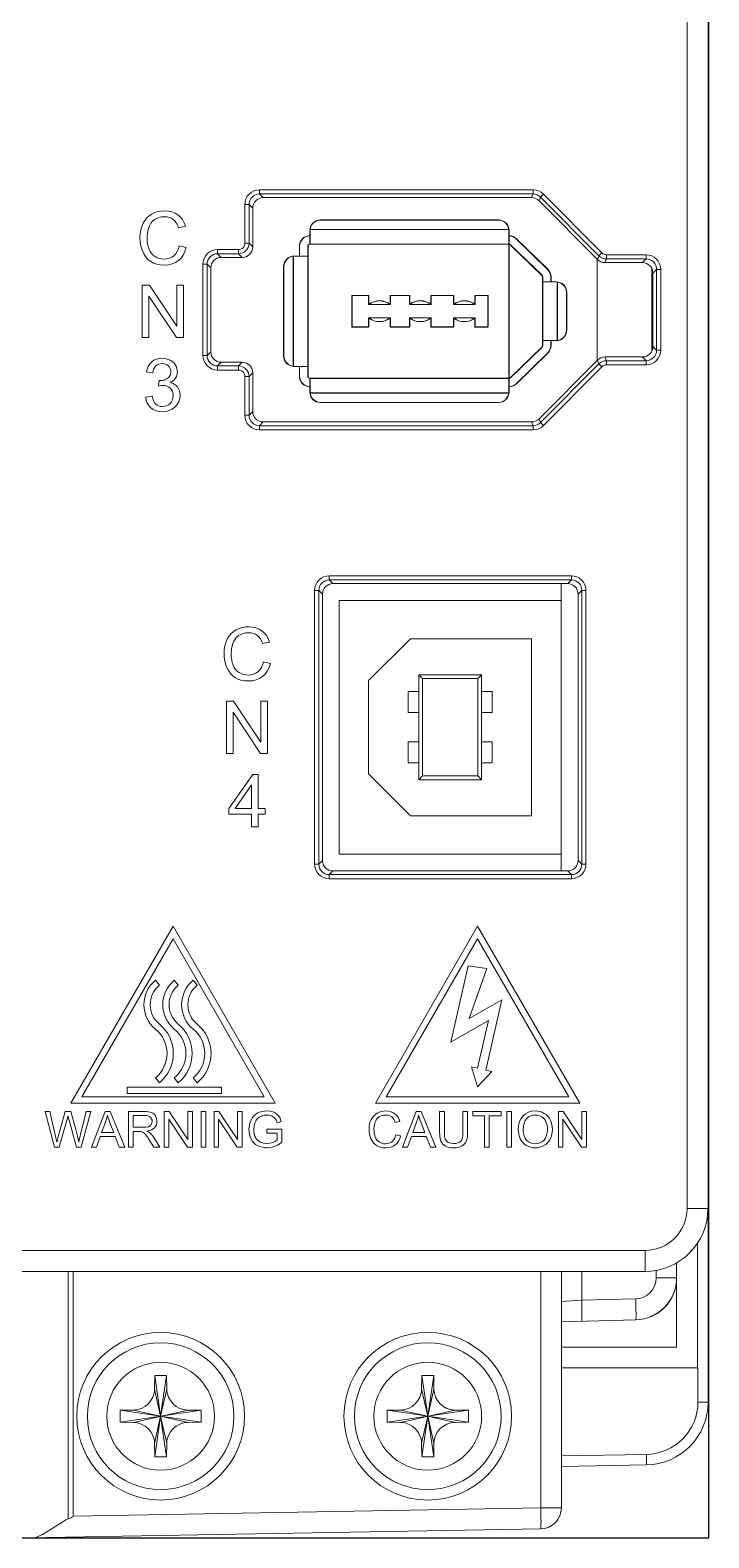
# Model space of a CAD drawing. Header units: millimetres. Extents: x 143 to 225, y 66 to 282.
# Drawn here: x 192.6 to 225, y 66.5 to 138.4 of the extents above; entities that cross this region are included whole.
import ezdxf
from ezdxf.enums import TextEntityAlignment as Align

# ---------------------------------------------------------------- set-up
doc = ezdxf.new("R2010")
doc.units = ezdxf.units.MM
for name, color, linetype, lineweight in [('EPLAN_Graphic', 240, 'Continuous', 50), ('EPLAN_Property', 1, 'Continuous', 25), ('EPLAN_Symbol', 7, 'Continuous', 25)]:
    doc.layers.add(name, color=color, linetype=linetype, lineweight=lineweight)
doc.styles.add('Tahoma', font='')
doc.styles.get('Tahoma').set_extended_font_data('Tahoma')

# ---------------------------------------------------------------- blocks, each defined once
blk = doc.blocks.new('EPLSYM_LibrarySPECIAL_Symbol12_Variant0_Placement8')
at = {"layer": 'EPLAN_Symbol', "ltscale": 4}
blk.add_lwpolyline([(0, -215.5), (82, -215.5), (82, 0), (0, 0)], close=True, dxfattribs=at)
at = {"layer": 'EPLAN_Property', "style": 'Tahoma'}
blk.add_attdef('Legend_Item', text='', height=1.625, dxfattribs=at).set_placement((0, -5.4), align=Align.BOTTOM_CENTER)

msp = doc.modelspace()

# ---------------------------------------------------------------- linework, layer by layer
at = {"layer": 'EPLAN_Graphic', "linetype": 'Continuous', "lineweight": 0, "ltscale": 32.669998}
for p, q in [((223.959, 82.201), (223.959, 247.617)), ((224.959, 82.201), (224.959, 247.617)), ((203.56, 130.767), (216.619, 130.768)), ((203.56, 130.767), (203.56, 130.568)), ((203.56, 130.568), (216.619, 130.569)), ((203.56, 130.568), (203.736, 130.392)), ((216.545, 130.392), (203.736, 130.392)), ((216.619, 130.569), (216.545, 130.392)), ((216.619, 130.768), (216.619, 130.569)), ((216.972, 130.422), (216.898, 130.245)), ((219.684, 127.441), (216.898, 130.245)), ((217.113, 130.562), (216.972, 130.422)), ((216.972, 130.422), (219.758, 127.618)), ((217.113, 130.562), (219.899, 127.758)), ((202.863, 130.07), (203.062, 130.07)), ((202.863, 128.217), (202.863, 130.07)), ((203.062, 130.07), (203.238, 129.894)), ((203.062, 128.217), (203.062, 130.07)), ((203.238, 129.894), (203.239, 128.041)), ((199.7, 128.959), (200.026, 129.036)), ((205.963, 128.598), (205.963, 128.822)), ((205.965, 128.872), (215.452, 128.872)), ((205.978, 128.177), (205.978, 128.827)), ((205.98, 128.877), (215.468, 128.877)), ((206.462, 129.322), (214.955, 129.322)), ((206.478, 129.327), (214.97, 129.327)), ((215.455, 128.598), (215.455, 128.822)), ((215.47, 121.131), (215.47, 128.827)), ((200.068, 128.015), (199.737, 128.099)), ((202.863, 128.217), (203.062, 128.217)), ((203.239, 128.041), (203.062, 128.217)), ((205.463, 128.073), (205.463, 127.603)), ((205.478, 128.077), (205.478, 127.608)), ((205.863, 128.073), (205.863, 121.876)), ((205.878, 128.077), (205.878, 121.88)), ((205.963, 128.545), (205.963, 128.598)), ((205.963, 128.173), (205.963, 128.545)), ((215.455, 128.173), (205.963, 128.173)), ((215.47, 128.177), (205.978, 128.177)), ((215.455, 128.545), (215.455, 128.598)), ((215.455, 128.173), (215.455, 128.545)), ((215.455, 128.173), (215.455, 121.776)), ((217.027, 126.684), (215.525, 128.144)), ((217.042, 126.689), (215.54, 128.149)), ((217.306, 126.97), (215.803, 128.431)), ((217.321, 126.975), (215.818, 128.436)), ((201.561, 127.918), (202.564, 127.918)), ((201.561, 127.918), (201.561, 127.719)), ((201.561, 127.719), (202.564, 127.719)), ((201.561, 127.719), (201.737, 127.543)), ((202.741, 127.543), (201.737, 127.543)), ((202.564, 127.918), (202.564, 127.719)), ((202.741, 127.543), (202.564, 127.719)), ((205.163, 127.6), (205.163, 122.348)), ((205.178, 127.605), (205.178, 122.353)), ((205.863, 127.603), (205.213, 127.603)), ((205.878, 127.608), (205.228, 127.608)), ((219.668, 127.441), (219.668, 122.65)), ((219.684, 127.441), (219.758, 127.618)), ((219.899, 127.758), (219.758, 127.618)), ((220.037, 127.294), (220.111, 127.471)), ((221.831, 127.294), (220.037, 127.294)), ((220.111, 127.67), (222.008, 127.67)), ((220.111, 127.67), (220.111, 127.471)), ((220.111, 127.471), (222.008, 127.471)), ((222.008, 127.471), (221.831, 127.294)), ((222.008, 127.67), (222.008, 127.471)), ((200.864, 127.221), (201.063, 127.221)), ((200.864, 122.867), (200.864, 127.221)), ((201.063, 127.221), (201.24, 127.045)), ((201.064, 122.867), (201.063, 127.221)), ((201.24, 127.045), (201.24, 123.043)), ((204.713, 127.103), (204.713, 122.845)), ((204.729, 127.108), (204.729, 122.85)), ((217.057, 123.336), (217.057, 126.612)), ((217.072, 123.341), (217.072, 126.617)), ((217.457, 126.373), (217.457, 126.612)), ((217.472, 126.378), (217.472, 126.617)), ((222.275, 127.011), (222.275, 123.08)), ((222.505, 126.973), (222.329, 126.797)), ((222.329, 123.295), (222.329, 126.797)), ((222.705, 126.973), (222.505, 126.973)), ((222.505, 126.973), (222.506, 123.118)), ((222.705, 126.973), (222.705, 123.118)), ((198.309, 126.223), (197.97, 126.223)), ((197.97, 126.223), (197.97, 123.724)), ((199.621, 124.261), (198.309, 126.223)), ((199.938, 126.223), (199.621, 126.223)), ((199.621, 126.223), (199.621, 124.261)), ((199.938, 123.724), (199.938, 126.223)), ((217.057, 126.373), (217.707, 126.373)), ((217.072, 126.378), (217.472, 126.378)), ((217.472, 126.378), (217.722, 126.378)), ((217.757, 123.577), (217.757, 126.371)), ((217.772, 123.582), (217.772, 126.376)), ((218.207, 124.075), (218.207, 125.874)), ((218.222, 124.079), (218.222, 125.878)), ((198.287, 125.688), (199.599, 123.724)), ((198.287, 123.724), (198.287, 125.688)), ((208.766, 125.724), (207.962, 125.724)), ((207.962, 125.724), (207.962, 124.225)), ((208.781, 125.728), (207.977, 125.728)), ((207.977, 125.728), (207.977, 124.229)), ((208.766, 125.724), (208.766, 125.291)), ((208.766, 125.291), (209.789, 125.291)), ((208.781, 125.728), (208.781, 125.296)), ((208.781, 125.296), (209.804, 125.296)), ((210.72, 125.724), (209.789, 125.724)), ((209.789, 125.724), (209.789, 125.291)), ((210.734, 125.728), (209.804, 125.728)), ((209.804, 125.728), (209.804, 125.296)), ((210.72, 125.724), (210.72, 125.291)), ((210.72, 125.291), (211.743, 125.291)), ((210.734, 125.728), (210.734, 125.296)), ((210.734, 125.296), (211.758, 125.296)), ((212.813, 125.724), (211.743, 125.724)), ((211.743, 125.724), (211.743, 125.291)), ((212.828, 125.728), (211.758, 125.728)), ((211.758, 125.728), (211.758, 125.296)), ((212.813, 125.724), (212.813, 125.291)), ((212.813, 125.291), (213.836, 125.291)), ((212.828, 125.728), (212.828, 125.296)), ((212.828, 125.296), (213.851, 125.296)), ((214.459, 125.724), (213.836, 125.724)), ((213.836, 125.724), (213.836, 125.291)), ((214.474, 125.728), (213.851, 125.728)), ((213.851, 125.728), (213.851, 125.296)), ((214.459, 124.225), (214.459, 125.724)), ((214.474, 124.229), (214.474, 125.728)), ((209.789, 124.657), (208.766, 124.657)), ((208.766, 124.225), (208.766, 124.657)), ((209.804, 124.662), (208.781, 124.662)), ((208.781, 124.229), (208.781, 124.662)), ((209.789, 124.225), (209.789, 124.657)), ((209.804, 124.229), (209.804, 124.662)), ((211.743, 124.657), (210.72, 124.657)), ((210.72, 124.225), (210.72, 124.657)), ((211.758, 124.662), (210.734, 124.662)), ((210.734, 124.229), (210.734, 124.662)), ((211.743, 124.225), (211.743, 124.657)), ((211.758, 124.229), (211.758, 124.662)), ((213.836, 124.657), (212.813, 124.657)), ((212.813, 124.225), (212.813, 124.657)), ((213.851, 124.662), (212.828, 124.662)), ((212.828, 124.229), (212.828, 124.662)), ((213.836, 124.225), (213.836, 124.657)), ((213.851, 124.229), (213.851, 124.662)), ((197.97, 123.724), (198.287, 123.724)), ((199.599, 123.724), (199.938, 123.724)), ((207.962, 124.225), (208.766, 124.225)), ((207.977, 124.229), (208.781, 124.229)), ((209.789, 124.225), (210.72, 124.225)), ((209.804, 124.229), (210.734, 124.229)), ((211.743, 124.225), (212.813, 124.225)), ((211.758, 124.229), (212.828, 124.229)), ((213.836, 124.225), (214.459, 124.225)), ((213.851, 124.229), (214.474, 124.229)), ((201.064, 122.867), (201.24, 123.043)), ((215.525, 121.804), (217.027, 123.265)), ((215.54, 121.809), (217.042, 123.269)), ((215.803, 121.517), (217.306, 122.978)), ((215.818, 121.522), (217.321, 122.983)), ((217.057, 123.575), (217.707, 123.575)), ((217.072, 123.58), (217.472, 123.58)), ((217.457, 123.336), (217.457, 123.575)), ((217.472, 123.58), (217.722, 123.58)), ((217.472, 123.341), (217.472, 123.58)), ((222.506, 123.118), (222.329, 123.295)), ((222.705, 123.118), (222.506, 123.118)), ((200.864, 122.867), (201.064, 122.867)), ((201.562, 122.17), (201.561, 122.369)), ((201.562, 122.369), (201.738, 122.545)), ((202.565, 122.369), (201.562, 122.369)), ((201.738, 122.545), (202.741, 122.545)), ((202.741, 122.545), (202.565, 122.369)), ((202.565, 122.17), (202.565, 122.369)), ((205.863, 122.346), (205.213, 122.346)), ((205.878, 122.35), (205.228, 122.35)), ((205.463, 122.346), (205.463, 121.876)), ((205.478, 122.35), (205.478, 121.88)), ((216.899, 119.845), (219.685, 122.65)), ((219.758, 122.473), (216.973, 119.668)), ((219.899, 122.333), (217.114, 119.528)), ((219.685, 122.65), (219.758, 122.473)), ((219.899, 122.333), (219.758, 122.473)), ((220.038, 122.797), (221.831, 122.797)), ((220.038, 122.797), (220.111, 122.62)), ((222.008, 122.62), (220.111, 122.62)), ((220.111, 122.421), (220.111, 122.62)), ((222.008, 122.421), (220.111, 122.421)), ((222.008, 122.62), (221.831, 122.797)), ((222.008, 122.421), (222.008, 122.62)), ((198.164, 122.087), (198.471, 122.033)), ((198.773, 121.678), (198.739, 121.409)), ((198.822, 121.675), (198.773, 121.678)), ((202.565, 122.17), (201.562, 122.17)), ((202.864, 121.871), (203.063, 121.871)), ((202.864, 120.018), (202.864, 121.871)), ((203.239, 122.048), (203.063, 121.871)), ((203.063, 120.018), (203.063, 121.871)), ((203.239, 122.048), (203.239, 120.195)), ((215.455, 121.776), (205.963, 121.776)), ((205.963, 121.351), (205.963, 121.776)), ((215.47, 121.781), (205.978, 121.781)), ((205.978, 121.131), (205.978, 121.781)), ((215.455, 121.351), (215.455, 121.776)), ((198.441, 120.927), (198.134, 120.886)), ((205.963, 121.126), (205.963, 121.351)), ((205.965, 121.076), (215.452, 121.076)), ((205.98, 121.081), (215.468, 121.081)), ((215.455, 121.126), (215.455, 121.351)), ((203.063, 120.018), (203.239, 120.195)), ((206.462, 120.626), (214.955, 120.626)), ((206.478, 120.631), (214.97, 120.631)), ((202.864, 120.018), (203.063, 120.018)), ((203.561, 119.52), (203.737, 119.697)), ((216.62, 119.521), (203.561, 119.52)), ((203.561, 119.321), (203.561, 119.52)), ((216.619, 119.322), (203.561, 119.321)), ((203.737, 119.697), (216.546, 119.698)), ((216.62, 119.521), (216.546, 119.698)), ((216.619, 119.322), (216.619, 119.521)), ((216.973, 119.668), (216.899, 119.845)), ((217.114, 119.528), (216.973, 119.668)), ((206.889, 112.366), (218.44, 112.366)), ((206.889, 112.366), (206.889, 112.167)), ((206.889, 112.167), (218.44, 112.167)), ((206.889, 112.167), (207.066, 111.99)), ((218.44, 112.167), (218.264, 111.99)), ((218.44, 112.366), (218.44, 112.167)), ((206.192, 111.669), (206.391, 111.669)), ((206.192, 98.618), (206.192, 111.669)), ((206.391, 111.669), (206.568, 111.492)), ((206.391, 98.618), (206.391, 111.669)), ((206.568, 111.492), (206.568, 98.795)), ((218.264, 111.99), (207.066, 111.99)), ((217.954, 111.99), (217.954, 111.191)), ((218.938, 111.669), (218.762, 111.492)), ((218.762, 98.795), (218.762, 111.492)), ((219.137, 111.669), (218.938, 111.669)), ((218.938, 111.669), (218.938, 98.619)), ((219.137, 111.669), (219.137, 98.618)), ((207.359, 111.191), (217.954, 111.191)), ((207.359, 111.191), (207.359, 99.097)), ((217.954, 111.191), (217.954, 99.097)), ((208.768, 107.368), (210.767, 109.367)), ((216.544, 109.367), (210.767, 109.367)), ((216.544, 100.921), (216.544, 109.367)), ((203.712, 109.129), (204.037, 109.206)), ((204.08, 108.185), (203.749, 108.269)), ((208.768, 107.368), (208.768, 102.92)), ((214.156, 107.643), (211.158, 107.643)), ((211.158, 107.643), (211.332, 107.469)), ((211.158, 107.643), (211.158, 102.645)), ((213.981, 107.469), (211.332, 107.469)), ((211.332, 107.469), (211.332, 102.82)), ((214.156, 107.643), (213.981, 107.469)), ((213.981, 102.82), (213.981, 107.469)), ((214.156, 102.645), (214.156, 107.643)), ((202.321, 106.393), (201.982, 106.393)), ((201.982, 106.393), (201.982, 103.894)), ((203.633, 104.431), (202.321, 106.393)), ((203.95, 106.393), (203.633, 106.393)), ((203.633, 106.393), (203.633, 104.431)), ((203.95, 103.894), (203.95, 106.393)), ((211.158, 106.843), (210.658, 106.843)), ((210.658, 106.843), (210.658, 105.844)), ((214.656, 106.843), (214.156, 106.843)), ((214.656, 105.844), (214.656, 106.843)), ((202.299, 105.858), (203.611, 103.894)), ((202.299, 103.894), (202.299, 105.858)), ((210.658, 105.844), (211.158, 105.844)), ((214.156, 105.844), (214.656, 105.844)), ((211.158, 104.445), (210.658, 104.445)), ((210.658, 104.445), (210.658, 103.445)), ((214.656, 104.445), (214.156, 104.445)), ((214.656, 103.445), (214.656, 104.445)), ((201.982, 103.894), (202.299, 103.894)), ((203.611, 103.894), (203.95, 103.894)), ((203.244, 102.895), (202.104, 101.276)), ((203.495, 102.895), (203.244, 102.895)), ((203.495, 101.276), (203.495, 102.895)), ((210.767, 100.921), (208.768, 102.92)), ((210.658, 103.445), (211.158, 103.445)), ((211.158, 102.645), (211.332, 102.82)), ((211.332, 102.82), (213.981, 102.82)), ((214.156, 102.645), (213.981, 102.82)), ((214.156, 103.445), (214.656, 103.445)), ((202.405, 101.276), (203.188, 102.402)), ((203.188, 102.402), (203.188, 101.276)), ((211.158, 102.645), (214.156, 102.645)), ((202.104, 101.276), (202.104, 100.994)), ((202.104, 100.994), (203.188, 100.994)), ((203.188, 101.276), (202.405, 101.276)), ((203.188, 100.994), (203.188, 100.396)), ((203.832, 101.276), (203.495, 101.276)), ((203.495, 100.994), (203.832, 100.994)), ((203.495, 100.396), (203.495, 100.994)), ((203.832, 100.994), (203.832, 101.276)), ((210.767, 100.921), (216.544, 100.921)), ((203.188, 100.396), (203.495, 100.396)), ((206.192, 98.618), (206.391, 98.618)), ((206.391, 98.618), (206.568, 98.795)), ((207.359, 99.097), (217.954, 99.097)), ((217.954, 99.097), (217.954, 98.297)), ((218.938, 98.619), (218.762, 98.795)), ((219.137, 98.618), (218.938, 98.618)), ((206.889, 98.121), (207.066, 98.297)), ((218.44, 98.121), (206.889, 98.121)), ((206.889, 97.922), (206.889, 98.121)), ((218.44, 97.922), (206.889, 97.922)), ((207.066, 98.297), (218.264, 98.297)), ((218.44, 98.121), (218.264, 98.297)), ((218.44, 97.922), (218.44, 98.121)), ((199.438, 95.66), (194.565, 87.221)), ((199.438, 95.66), (204.31, 87.221)), ((213.964, 95.66), (209.092, 87.221)), ((218.837, 87.221), (213.964, 95.66)), ((199.438, 95.061), (195.085, 87.521)), ((203.791, 87.521), (199.438, 95.061)), ((213.964, 95.061), (209.611, 87.521)), ((213.964, 95.061), (218.317, 87.521)), ((213.519, 93.77), (212.685, 90.133)), ((213.519, 93.77), (214.409, 93.635)), ((214.409, 93.635), (213.558, 91.259)), ((198.599, 93.08), (198.789, 92.847)), ((199.499, 93.08), (199.688, 92.847)), ((200.399, 93.08), (200.588, 92.847)), ((213.558, 91.259), (215.129, 92.155)), ((215.129, 92.155), (214.359, 88.799)), ((212.685, 90.133), (214.488, 91.161)), ((214.488, 91.161), (213.967, 88.889)), ((198.599, 88.432), (198.789, 88.2)), ((199.499, 88.432), (199.688, 88.2)), ((200.399, 88.432), (200.588, 88.2)), ((213.967, 88.889), (213.675, 88.956)), ((213.675, 88.956), (213.969, 87.998)), ((213.969, 87.998), (214.651, 88.732)), ((214.359, 88.799), (214.651, 88.732)), ((197.25, 87.982), (201.748, 87.982)), ((197.25, 87.682), (197.25, 87.982)), ((201.748, 87.982), (201.748, 87.682)), ((194.565, 87.221), (204.31, 87.221)), ((195.085, 87.521), (203.791, 87.521)), ((201.748, 87.682), (197.25, 87.682)), ((209.092, 87.221), (218.837, 87.221)), ((209.611, 87.521), (218.317, 87.521)), ((193.563, 86.821), (193.333, 86.821)), ((193.333, 86.821), (193.783, 85.122)), ((193.822, 85.707), (193.563, 86.821)), ((194.293, 86.821), (193.97, 85.674)), ((194.013, 85.122), (194.373, 86.416)), ((194.565, 86.821), (194.293, 86.821)), ((194.477, 86.416), (194.835, 85.122)), ((194.808, 85.961), (194.565, 86.821)), ((195.291, 86.821), (195.025, 85.729)), ((195.051, 85.122), (195.517, 86.821)), ((195.517, 86.821), (195.291, 86.821)), ((196.193, 86.821), (195.541, 85.122)), ((196.031, 85.82), (196.217, 86.318)), ((196.435, 86.821), (196.193, 86.821)), ((196.43, 86.29), (196.607, 85.82)), ((197.131, 85.122), (196.435, 86.821)), ((198.067, 86.821), (197.314, 86.821)), ((197.314, 86.821), (197.314, 85.122)), ((197.539, 86.633), (198.077, 86.633)), ((197.539, 86.071), (197.539, 86.633)), ((199.253, 86.821), (199.022, 86.821)), ((199.022, 86.821), (199.022, 85.122)), ((199.238, 86.457), (200.13, 85.122)), ((199.238, 85.122), (199.238, 86.457)), ((200.145, 85.487), (199.253, 86.821)), ((200.361, 86.821), (200.145, 86.821)), ((200.145, 86.821), (200.145, 85.487)), ((200.361, 85.122), (200.361, 86.821)), ((201.002, 86.821), (200.777, 86.821)), ((200.777, 86.821), (200.777, 85.122)), ((201.002, 85.122), (201.002, 86.821)), ((201.627, 86.821), (201.396, 86.821)), ((201.396, 86.821), (201.396, 85.122)), ((201.612, 86.457), (202.504, 85.122)), ((201.612, 85.122), (201.612, 86.457)), ((202.519, 85.487), (201.627, 86.821)), ((202.735, 86.821), (202.519, 86.821)), ((202.519, 86.821), (202.519, 85.487)), ((202.735, 85.122), (202.735, 86.821)), ((204.399, 86.29), (204.602, 86.346)), ((210.042, 86.303), (210.263, 86.355)), ((211.035, 86.821), (210.383, 85.122)), ((210.873, 85.82), (211.059, 86.318)), ((211.277, 86.821), (211.035, 86.821)), ((211.272, 86.29), (211.449, 85.82)), ((211.973, 85.122), (211.277, 86.821)), ((212.381, 86.821), (212.156, 86.821)), ((212.156, 86.821), (212.156, 85.839)), ((212.381, 85.84), (212.381, 86.821)), ((213.492, 86.821), (213.267, 86.821)), ((213.267, 86.821), (213.267, 85.84)), ((213.492, 85.839), (213.492, 86.821)), ((215.086, 86.821), (213.739, 86.821)), ((213.739, 86.821), (213.739, 86.62)), ((213.739, 86.62), (214.299, 86.62)), ((214.299, 86.62), (214.299, 85.122)), ((214.524, 86.62), (215.086, 86.62)), ((214.524, 85.122), (214.524, 86.62)), ((215.086, 86.62), (215.086, 86.821)), ((215.58, 86.821), (215.355, 86.821)), ((215.355, 86.821), (215.355, 85.122)), ((215.58, 85.122), (215.58, 86.821)), ((218.051, 86.821), (217.82, 86.821)), ((217.82, 86.821), (217.82, 85.122)), ((218.036, 86.457), (218.928, 85.122)), ((218.036, 85.122), (218.036, 86.457)), ((218.943, 85.487), (218.051, 86.821)), ((219.159, 86.821), (218.943, 86.821)), ((218.943, 86.821), (218.943, 85.487)), ((219.159, 85.122), (219.159, 86.821)), ((193.894, 85.359), (193.822, 85.707)), ((195.779, 85.122), (195.966, 85.636)), ((195.966, 85.636), (196.676, 85.636)), ((196.607, 85.82), (196.031, 85.82)), ((196.676, 85.636), (196.875, 85.122)), ((198.022, 86.071), (197.539, 86.071)), ((197.539, 85.876), (197.8, 85.876)), ((197.539, 85.122), (197.539, 85.876)), ((197.924, 85.867), (198.026, 85.823)), ((198.811, 85.122), (198.516, 85.584)), ((204.627, 85.989), (203.908, 85.988)), ((203.908, 85.988), (203.908, 85.788)), ((203.908, 85.788), (204.407, 85.788)), ((204.407, 85.788), (204.407, 85.472)), ((204.627, 85.358), (204.627, 85.989)), ((210.292, 85.661), (210.067, 85.718)), ((210.621, 85.122), (210.808, 85.636)), ((210.808, 85.636), (211.518, 85.636)), ((211.449, 85.82), (210.873, 85.82)), ((211.518, 85.636), (211.717, 85.122)), ((193.783, 85.122), (194.013, 85.122)), ((194.835, 85.122), (195.051, 85.122)), ((195.541, 85.122), (195.779, 85.122)), ((196.875, 85.122), (197.131, 85.122)), ((197.314, 85.122), (197.539, 85.122)), ((198.304, 85.475), (198.529, 85.122)), ((198.529, 85.122), (198.811, 85.122)), ((199.022, 85.122), (199.238, 85.122)), ((200.13, 85.122), (200.361, 85.122)), ((200.777, 85.122), (201.002, 85.122)), ((201.396, 85.122), (201.612, 85.122)), ((202.504, 85.122), (202.735, 85.122)), ((210.383, 85.122), (210.621, 85.122)), ((211.717, 85.122), (211.973, 85.122)), ((214.299, 85.122), (214.524, 85.122)), ((215.355, 85.122), (215.58, 85.122)), ((217.82, 85.122), (218.036, 85.122)), ((218.928, 85.122), (219.159, 85.122)), ((223.959, 82.201), (224.959, 82.201)), ((224.965, 72.974), (224.965, 81.793)), ((224.459, 80.548), (224.459, 74.598)), ((145.998, 80.202), (221.96, 80.202)), ((221.96, 80.202), (221.96, 79.203)), ((145.998, 79.203), (221.96, 79.203)), ((194.439, 67.408), (194.439, 79.203)), ((194.674, 67.539), (194.674, 79.203)), ((216.98, 79.203), (216.98, 67.929)), ((217.962, 67.929), (217.962, 79.203)), ((218.936, 77.826), (218.936, 79.203)), ((222.486, 79.249), (222.486, 78.892)), ((223.46, 75.597), (223.46, 79.605)), ((223.46, 78.892), (222.486, 78.892)), ((217.962, 77.775), (218.936, 77.826)), ((218.936, 77.826), (221.513, 77.893)), ((221.513, 76.894), (217.962, 76.801)), ((217.962, 75.597), (223.46, 75.597)), ((198.554, 73.591), (198.563, 74.236)), ((198.563, 74.236), (198.846, 74.238)), ((198.563, 74.236), (198.847, 72.299)), ((198.846, 74.238), (199.13, 74.236)), ((199.13, 74.236), (198.847, 72.299)), ((199.13, 74.236), (199.139, 73.591)), ((211.298, 73.591), (211.307, 74.236)), ((211.307, 74.236), (211.59, 74.238)), ((211.307, 74.236), (211.59, 72.299)), ((211.59, 74.238), (211.874, 74.236)), ((211.874, 74.236), (211.59, 72.299)), ((211.874, 74.236), (211.883, 73.591)), ((217.962, 74.598), (224.459, 74.598)), ((224.479, 74.598), (224.479, 72.974)), ((198.554, 73.591), (198.847, 72.299)), ((199.139, 73.591), (198.847, 72.299)), ((211.298, 73.591), (211.59, 72.299)), ((211.883, 73.591), (211.59, 72.299)), ((224.965, 72.974), (224.479, 72.974)), ((196.909, 72.582), (197.555, 72.591)), ((196.909, 72.015), (200.784, 72.582)), ((196.909, 72.582), (198.847, 72.299)), ((196.909, 72.015), (196.909, 72.582)), ((197.555, 72.006), (196.909, 72.015)), ((200.138, 72.591), (197.555, 72.006)), ((197.555, 72.591), (198.847, 72.299)), ((198.554, 71.007), (198.847, 72.299)), ((198.563, 70.362), (198.847, 72.299)), ((200.784, 72.015), (198.847, 72.299)), ((200.138, 72.006), (198.847, 72.299)), ((199.139, 71.007), (198.847, 72.299)), ((199.13, 70.362), (198.847, 72.299)), ((200.138, 72.591), (200.784, 72.582)), ((200.784, 72.015), (200.138, 72.006)), ((200.784, 72.582), (200.784, 72.015)), ((209.653, 72.582), (210.298, 72.591)), ((213.527, 72.582), (209.653, 72.015)), ((209.653, 72.582), (211.59, 72.299)), ((209.653, 72.015), (209.653, 72.582)), ((210.298, 72.006), (209.653, 72.015)), ((212.882, 72.591), (210.298, 72.006)), ((210.298, 72.591), (211.59, 72.299)), ((211.298, 71.007), (211.59, 72.299)), ((211.307, 70.362), (211.59, 72.299)), ((213.527, 72.015), (211.59, 72.299)), ((212.882, 72.006), (211.59, 72.299)), ((211.883, 71.007), (211.59, 72.299)), ((211.874, 70.362), (211.59, 72.299)), ((212.882, 72.591), (213.527, 72.582)), ((213.527, 72.015), (212.882, 72.006)), ((213.527, 72.582), (213.527, 72.015)), ((198.563, 70.362), (198.554, 71.007)), ((199.139, 71.007), (199.13, 70.362)), ((211.307, 70.362), (211.298, 71.007)), ((211.883, 71.007), (211.874, 70.362)), ((217.962, 70.404), (222.024, 70.475)), ((198.846, 70.359), (198.563, 70.362)), ((199.13, 70.362), (198.846, 70.359)), ((211.59, 70.359), (211.307, 70.362)), ((211.874, 70.362), (211.59, 70.359)), ((222.019, 69.976), (217.962, 69.905)), ((194.674, 67.539), (216.98, 67.929)), ((217.962, 67.929), (216.98, 67.929)), ((192.475, 66.502), (216.98, 66.929))]:
    msp.add_line(p, q, dxfattribs=at)
for points in [[(202.863, 130.07), (202.877, 130.204), (202.916, 130.335), (202.98, 130.456), (203.067, 130.563), (203.174, 130.65), (203.295, 130.714), (203.426, 130.753), (203.56, 130.767)], [(203.062, 130.07), (203.072, 130.166), (203.1, 130.259), (203.145, 130.346), (203.207, 130.423), (203.283, 130.485), (203.371, 130.53), (203.464, 130.558), (203.56, 130.568)], [(198.432, 129.612), (198.302, 129.528), (198.188, 129.427), (198.09, 129.307), (198.007, 129.171)], [(199.039, 129.764), (198.876, 129.754), (198.721, 129.726), (198.573, 129.678), (198.432, 129.612)], [(198.549, 129.343), (198.652, 129.403), (198.767, 129.446), (198.893, 129.472), (199.032, 129.481)], [(199.032, 129.481), (199.152, 129.473), (199.261, 129.449), (199.359, 129.41), (199.447, 129.355)], [(199.669, 129.572), (199.534, 129.656), (199.383, 129.716), (199.218, 129.752), (199.039, 129.764)], [(200.026, 129.036), (199.965, 129.199), (199.886, 129.343), (199.787, 129.467), (199.669, 129.572)], [(198.007, 129.171), (197.943, 129.019), (197.896, 128.855), (197.868, 128.679), (197.859, 128.491)], [(198.2, 128.492), (198.219, 128.735), (198.278, 128.971)], [(198.278, 128.971), (198.324, 129.082), (198.384, 129.181), (198.46, 129.268), (198.549, 129.343)], [(199.447, 129.355), (199.525, 129.284), (199.593, 129.194), (199.651, 129.086), (199.7, 128.959)], [(197.859, 128.491), (197.867, 128.314), (197.892, 128.144), (197.933, 127.98), (197.99, 127.821)], [(198.292, 127.935), (198.252, 128.059), (198.223, 128.193), (198.206, 128.338), (198.2, 128.492)], [(199.737, 128.099), (199.695, 127.95), (199.638, 127.821), (199.565, 127.712), (199.477, 127.623)], [(199.693, 127.393), (199.818, 127.512), (199.922, 127.655), (200.005, 127.823), (200.068, 128.015)], [(202.564, 127.918), (202.622, 127.924), (202.678, 127.941), (202.73, 127.969), (202.776, 128.006), (202.813, 128.051), (202.84, 128.104), (202.857, 128.16), (202.863, 128.217)], [(197.99, 127.821), (198.064, 127.674), (198.153, 127.545), (198.257, 127.435), (198.376, 127.343)], [(198.582, 127.58), (198.49, 127.646), (198.411, 127.728), (198.345, 127.824), (198.292, 127.935)], [(198.376, 127.343), (198.512, 127.272), (198.667, 127.221), (198.841, 127.19), (199.034, 127.18)], [(199.006, 127.463), (198.893, 127.47), (198.785, 127.492), (198.681, 127.529), (198.582, 127.58)], [(199.477, 127.623), (199.374, 127.553), (199.262, 127.503), (199.139, 127.473), (199.006, 127.463)], [(199.034, 127.18), (199.22, 127.193), (199.393, 127.233), (199.55, 127.299), (199.693, 127.393)], [(200.864, 127.221), (200.878, 127.355), (200.917, 127.486), (200.981, 127.608), (201.068, 127.714), (201.175, 127.801), (201.297, 127.865), (201.427, 127.905), (201.561, 127.918)], [(201.063, 127.221), (201.073, 127.317), (201.101, 127.411), (201.146, 127.498), (201.208, 127.574), (201.285, 127.636), (201.372, 127.682), (201.465, 127.71), (201.561, 127.719)], [(219.758, 127.618), (219.833, 127.557), (219.92, 127.51), (220.015, 127.481), (220.111, 127.471)], [(219.899, 127.758), (219.944, 127.721), (219.996, 127.693), (220.053, 127.676), (220.111, 127.67)], [(222.008, 127.67), (222.141, 127.656), (222.272, 127.617), (222.394, 127.553), (222.501, 127.466), (222.587, 127.359), (222.651, 127.238), (222.691, 127.107), (222.705, 126.973)], [(222.008, 127.471), (222.103, 127.461), (222.197, 127.433), (222.284, 127.388), (222.36, 127.326), (222.422, 127.249), (222.468, 127.162), (222.496, 127.069), (222.505, 126.973)], [(222.705, 123.118), (222.691, 122.984), (222.652, 122.854), (222.588, 122.732), (222.501, 122.625), (222.394, 122.538), (222.273, 122.474), (222.142, 122.435), (222.008, 122.421)], [(222.506, 123.118), (222.496, 123.022), (222.468, 122.929), (222.423, 122.842), (222.361, 122.765), (222.284, 122.703), (222.197, 122.658), (222.104, 122.63), (222.008, 122.62)], [(198.42, 122.565), (198.329, 122.471), (198.256, 122.36), (198.202, 122.232), (198.164, 122.087)], [(198.916, 122.735), (198.774, 122.724), (198.644, 122.692), (198.526, 122.639), (198.42, 122.565)], [(198.471, 122.033), (198.493, 122.138), (198.526, 122.23), (198.57, 122.307), (198.624, 122.371)], [(198.624, 122.371), (198.687, 122.42), (198.758, 122.455), (198.837, 122.476), (198.923, 122.483)], [(199.293, 122.646), (199.204, 122.684), (199.112, 122.712), (199.016, 122.729), (198.916, 122.735)], [(198.923, 122.483), (199.009, 122.476), (199.086, 122.455), (199.156, 122.42), (199.217, 122.371)], [(199.217, 122.371), (199.267, 122.312), (199.303, 122.246), (199.325, 122.173), (199.332, 122.092)], [(199.555, 122.407), (199.504, 122.479), (199.444, 122.543), (199.373, 122.599), (199.293, 122.646)], [(199.647, 122.086), (199.642, 122.169), (199.624, 122.25), (199.595, 122.33), (199.555, 122.407)], [(201.562, 122.17), (201.428, 122.183), (201.297, 122.223), (201.175, 122.287), (201.068, 122.374), (200.982, 122.48), (200.918, 122.602), (200.878, 122.733), (200.864, 122.867)], [(201.562, 122.369), (201.466, 122.378), (201.372, 122.406), (201.285, 122.452), (201.209, 122.514), (201.147, 122.59), (201.101, 122.677), (201.073, 122.771), (201.064, 122.867)], [(220.111, 122.62), (220.015, 122.61), (219.921, 122.58), (219.833, 122.534), (219.758, 122.473)], [(220.111, 122.421), (220.053, 122.415), (219.997, 122.397), (219.944, 122.369), (219.899, 122.333)], [(199.175, 121.777), (199.094, 121.731), (199.008, 121.697), (198.917, 121.677), (198.822, 121.675)], [(199.332, 122.092), (199.322, 121.992), (199.293, 121.907), (199.243, 121.835), (199.175, 121.777)], [(199.303, 121.579), (199.383, 121.621), (199.452, 121.671), (199.512, 121.727), (199.56, 121.791)], [(199.647, 121.366), (199.58, 121.44), (199.499, 121.5), (199.407, 121.547), (199.303, 121.579)], [(199.56, 121.791), (199.598, 121.859), (199.626, 121.93), (199.642, 122.006), (199.647, 122.086)], [(202.864, 121.871), (202.858, 121.928), (202.841, 121.984), (202.813, 122.037), (202.776, 122.082), (202.73, 122.12), (202.678, 122.147), (202.622, 122.164), (202.565, 122.17)], [(198.134, 120.886), (198.161, 120.737), (198.211, 120.602), (198.284, 120.482), (198.38, 120.377)], [(198.62, 120.55), (198.56, 120.617), (198.511, 120.702), (198.471, 120.805), (198.441, 120.927)], [(198.739, 121.409), (198.857, 121.434), (198.955, 121.443)], [(198.955, 121.443), (199.057, 121.434), (199.149, 121.408), (199.233, 121.365), (199.306, 121.305)], [(199.445, 120.957), (199.435, 120.85), (199.407, 120.753), (199.36, 120.664), (199.295, 120.585)], [(199.306, 121.305), (199.367, 121.231), (199.41, 121.149), (199.436, 121.058), (199.445, 120.957)], [(199.531, 120.409), (199.635, 120.529), (199.71, 120.661), (199.755, 120.806), (199.77, 120.964)], [(199.77, 120.964), (199.762, 121.079), (199.739, 121.185), (199.701, 121.281), (199.647, 121.366)], [(198.38, 120.377), (198.496, 120.291), (198.626, 120.23), (198.77, 120.194), (198.928, 120.182)], [(198.93, 120.436), (198.842, 120.443), (198.761, 120.464), (198.687, 120.5), (198.62, 120.55)], [(198.928, 120.182), (199.102, 120.196), (199.26, 120.238), (199.403, 120.309), (199.531, 120.409)], [(199.295, 120.585), (199.216, 120.52), (199.129, 120.473), (199.033, 120.445), (198.93, 120.436)], [(203.561, 119.321), (203.427, 119.335), (203.296, 119.375), (203.174, 119.439), (203.068, 119.525), (202.981, 119.632), (202.917, 119.754), (202.877, 119.884), (202.864, 120.018)], [(203.561, 119.52), (203.465, 119.53), (203.371, 119.558), (203.284, 119.604), (203.208, 119.665), (203.146, 119.742), (203.1, 119.829), (203.072, 119.922), (203.063, 120.018)], [(206.192, 111.669), (206.206, 111.805), (206.245, 111.935), (206.309, 112.056), (206.396, 112.162), (206.502, 112.248), (206.622, 112.313), (206.753, 112.352), (206.889, 112.366)], [(206.391, 111.669), (206.401, 111.766), (206.429, 111.859), (206.474, 111.946), (206.536, 112.021), (206.612, 112.083), (206.698, 112.129), (206.792, 112.157), (206.889, 112.167)], [(218.44, 112.366), (218.576, 112.352), (218.707, 112.313), (218.828, 112.249), (218.933, 112.162), (219.02, 112.056), (219.084, 111.936), (219.124, 111.805), (219.137, 111.669)], [(218.44, 112.167), (218.537, 112.157), (218.631, 112.129), (218.717, 112.084), (218.793, 112.022), (218.855, 111.946), (218.901, 111.86), (218.929, 111.766), (218.938, 111.669)], [(207.066, 111.99), (206.969, 111.981), (206.875, 111.952), (206.789, 111.906), (206.713, 111.845), (206.652, 111.769), (206.606, 111.683), (206.577, 111.589), (206.568, 111.492)], [(218.762, 111.492), (218.752, 111.589), (218.724, 111.683), (218.678, 111.769), (218.616, 111.845), (218.541, 111.906), (218.454, 111.952), (218.361, 111.981), (218.264, 111.99)], [(202.019, 109.341), (201.954, 109.189), (201.908, 109.025), (201.88, 108.849), (201.871, 108.661)], [(202.444, 109.782), (202.314, 109.698), (202.199, 109.597), (202.101, 109.477), (202.019, 109.341)], [(202.289, 109.141), (202.336, 109.252), (202.396, 109.351), (202.471, 109.438), (202.561, 109.513)], [(203.05, 109.934), (202.888, 109.924), (202.733, 109.896), (202.585, 109.848), (202.444, 109.782)], [(202.561, 109.513), (202.664, 109.573), (202.779, 109.616), (202.905, 109.642), (203.044, 109.651)], [(203.044, 109.651), (203.163, 109.643), (203.273, 109.619), (203.371, 109.58), (203.459, 109.526)], [(203.681, 109.742), (203.545, 109.826), (203.395, 109.886), (203.23, 109.922), (203.05, 109.934)], [(203.459, 109.526), (203.536, 109.454), (203.605, 109.364), (203.663, 109.256), (203.712, 109.129)], [(204.037, 109.206), (203.977, 109.369), (203.898, 109.513), (203.799, 109.637), (203.681, 109.742)], [(201.871, 108.661), (201.879, 108.484), (201.903, 108.314), (201.944, 108.15), (202.002, 107.991)], [(202.212, 108.662), (202.231, 108.905), (202.289, 109.141)], [(202.304, 108.105), (202.264, 108.229), (202.235, 108.363), (202.218, 108.508), (202.212, 108.662)], [(202.002, 107.991), (202.076, 107.844), (202.165, 107.715), (202.268, 107.605), (202.387, 107.513)], [(202.593, 107.75), (202.502, 107.816), (202.423, 107.898), (202.357, 107.994), (202.304, 108.105)], [(203.749, 108.269), (203.707, 108.12), (203.65, 107.991), (203.577, 107.882), (203.489, 107.793)], [(203.705, 107.563), (203.83, 107.682), (203.934, 107.825), (204.017, 107.993), (204.08, 108.185)], [(202.387, 107.513), (202.524, 107.442), (202.679, 107.391), (202.853, 107.36), (203.045, 107.35)], [(203.018, 107.633), (202.905, 107.64), (202.797, 107.662), (202.693, 107.699), (202.593, 107.75)], [(203.489, 107.793), (203.386, 107.723), (203.274, 107.673), (203.151, 107.643), (203.018, 107.633)], [(203.045, 107.35), (203.232, 107.363), (203.405, 107.403), (203.562, 107.469), (203.705, 107.563)], [(206.889, 97.922), (206.753, 97.935), (206.623, 97.974), (206.502, 98.039), (206.396, 98.125), (206.31, 98.231), (206.245, 98.352), (206.206, 98.483), (206.192, 98.618)], [(206.889, 98.121), (206.792, 98.13), (206.699, 98.158), (206.612, 98.204), (206.537, 98.266), (206.475, 98.341), (206.429, 98.428), (206.401, 98.521), (206.391, 98.618)], [(206.568, 98.795), (206.577, 98.698), (206.606, 98.604), (206.652, 98.518), (206.713, 98.443), (206.789, 98.381), (206.875, 98.335), (206.969, 98.307), (207.066, 98.297)], [(218.264, 98.297), (218.361, 98.307), (218.454, 98.335), (218.541, 98.381), (218.616, 98.443), (218.678, 98.518), (218.724, 98.604), (218.752, 98.698), (218.762, 98.795)], [(218.938, 98.619), (218.929, 98.521), (218.901, 98.428), (218.855, 98.341), (218.793, 98.266), (218.718, 98.204), (218.631, 98.158), (218.537, 98.13), (218.44, 98.121)], [(219.137, 98.618), (219.124, 98.483), (219.084, 98.352), (219.02, 98.231), (218.933, 98.126), (218.828, 98.039), (218.707, 97.974), (218.576, 97.935), (218.44, 97.922)], [(194.373, 86.416), (194.397, 86.507), (194.423, 86.616)], [(194.423, 86.616), (194.429, 86.589), (194.44, 86.547), (194.456, 86.49), (194.477, 86.416)], [(196.217, 86.318), (196.27, 86.479), (196.309, 86.643)], [(196.309, 86.643), (196.331, 86.568), (196.359, 86.485), (196.392, 86.392), (196.43, 86.29)], [(198.413, 86.775), (198.347, 86.795), (198.267, 86.809), (198.174, 86.818), (198.067, 86.821)], [(198.077, 86.633), (198.164, 86.628), (198.24, 86.613), (198.302, 86.589), (198.352, 86.555)], [(198.352, 86.555), (198.39, 86.514), (198.418, 86.467), (198.435, 86.415), (198.44, 86.357)], [(198.44, 86.357), (198.429, 86.277), (198.395, 86.204)], [(198.601, 86.613), (198.563, 86.667), (198.519, 86.711), (198.469, 86.747), (198.413, 86.775)], [(198.555, 86.053), (198.606, 86.118), (198.643, 86.191), (198.665, 86.27), (198.672, 86.357)], [(198.672, 86.357), (198.654, 86.491), (198.601, 86.613)], [(203.159, 86.426), (203.113, 86.316), (203.081, 86.202), (203.062, 86.085), (203.056, 85.963)], [(203.458, 86.746), (203.366, 86.687), (203.286, 86.614), (203.217, 86.527), (203.159, 86.426)], [(203.288, 85.977), (203.303, 86.155), (203.353, 86.319)], [(203.353, 86.319), (203.398, 86.407), (203.459, 86.487)], [(203.906, 86.85), (203.783, 86.843), (203.667, 86.824), (203.559, 86.791), (203.458, 86.746)], [(203.459, 86.487), (203.539, 86.556), (203.641, 86.61)], [(203.641, 86.61), (203.763, 86.646), (203.908, 86.658)], [(204.239, 86.79), (204.081, 86.835), (203.906, 86.85)], [(203.908, 86.658), (204.03, 86.646), (204.142, 86.612)], [(204.142, 86.612), (204.235, 86.56), (204.303, 86.494)], [(204.473, 86.623), (204.426, 86.674), (204.372, 86.719), (204.31, 86.757), (204.239, 86.79)], [(204.303, 86.494), (204.356, 86.406), (204.399, 86.29)], [(204.602, 86.346), (204.547, 86.5), (204.473, 86.623)], [(208.891, 86.447), (208.847, 86.343), (208.815, 86.232), (208.796, 86.112), (208.79, 85.984)], [(209.18, 86.747), (209.091, 86.69), (209.014, 86.621), (208.947, 86.54), (208.891, 86.447)], [(209.022, 85.985), (209.035, 86.15), (209.075, 86.311)], [(209.075, 86.311), (209.106, 86.386), (209.147, 86.453), (209.198, 86.513), (209.26, 86.564)], [(209.592, 86.85), (209.482, 86.843), (209.376, 86.824), (209.276, 86.792), (209.18, 86.747)], [(209.26, 86.564), (209.33, 86.605), (209.407, 86.634), (209.493, 86.652), (209.588, 86.658)], [(209.588, 86.658), (209.669, 86.652), (209.743, 86.636), (209.81, 86.609), (209.87, 86.572)], [(210.021, 86.72), (209.929, 86.776), (209.827, 86.817), (209.714, 86.842), (209.592, 86.85)], [(209.87, 86.572), (209.923, 86.524), (209.969, 86.463), (210.009, 86.389), (210.042, 86.303)], [(210.263, 86.355), (210.222, 86.466), (210.168, 86.564), (210.101, 86.648), (210.021, 86.72)], [(211.059, 86.318), (211.112, 86.479), (211.151, 86.643)], [(211.151, 86.643), (211.173, 86.568), (211.201, 86.485), (211.234, 86.392), (211.272, 86.29)], [(216.135, 86.611), (216.035, 86.48), (215.964, 86.326), (215.922, 86.149), (215.908, 85.949)], [(216.721, 86.851), (216.55, 86.836), (216.395, 86.791), (216.256, 86.716), (216.135, 86.611)], [(216.14, 85.946), (216.15, 86.124), (216.182, 86.274), (216.236, 86.397), (216.311, 86.493)], [(216.311, 86.493), (216.401, 86.565), (216.5, 86.616), (216.607, 86.647), (216.723, 86.658)], [(217.145, 86.738), (217.048, 86.787), (216.945, 86.823), (216.836, 86.844), (216.721, 86.851)], [(216.723, 86.658), (216.804, 86.652), (216.882, 86.636), (216.955, 86.609), (217.025, 86.572)], [(217.025, 86.572), (217.089, 86.525), (217.144, 86.469), (217.191, 86.405), (217.23, 86.332)], [(217.433, 86.425), (217.378, 86.52), (217.311, 86.604), (217.234, 86.676), (217.145, 86.738)], [(217.23, 86.332), (217.261, 86.251), (217.283, 86.164), (217.296, 86.07), (217.301, 85.97)], [(217.533, 85.969), (217.526, 86.093), (217.508, 86.21), (217.476, 86.321), (217.433, 86.425)], [(193.97, 85.674), (193.961, 85.638), (193.945, 85.574), (193.922, 85.481), (193.894, 85.359)], [(194.94, 85.359), (194.886, 85.651), (194.808, 85.961)], [(195.025, 85.729), (194.977, 85.532), (194.94, 85.359)], [(197.8, 85.876), (197.874, 85.874), (197.924, 85.867)], [(198.263, 86.102), (198.159, 86.079), (198.022, 86.071)], [(198.026, 85.823), (198.08, 85.778), (198.141, 85.709)], [(198.141, 85.709), (198.175, 85.664), (198.214, 85.61), (198.257, 85.548), (198.304, 85.475)], [(198.194, 85.895), (198.307, 85.917), (198.406, 85.951), (198.488, 85.996), (198.555, 86.053)], [(198.329, 85.81), (198.272, 85.852), (198.194, 85.895)], [(198.395, 86.204), (198.34, 86.144), (198.263, 86.102)], [(198.516, 85.584), (198.425, 85.709), (198.329, 85.81)], [(203.056, 85.963), (203.062, 85.841), (203.082, 85.725), (203.114, 85.614), (203.16, 85.51)], [(203.365, 85.597), (203.331, 85.678), (203.307, 85.768), (203.292, 85.868), (203.288, 85.977)], [(203.593, 85.369), (203.523, 85.411), (203.461, 85.463), (203.409, 85.525), (203.365, 85.597)], [(208.79, 85.984), (208.796, 85.864), (208.812, 85.749), (208.84, 85.637), (208.879, 85.529)], [(209.084, 85.606), (209.057, 85.691), (209.038, 85.782), (209.026, 85.88), (209.022, 85.985)], [(209.281, 85.365), (209.219, 85.41), (209.165, 85.465), (209.12, 85.531), (209.084, 85.606)], [(210.067, 85.718), (210.039, 85.617), (210, 85.529), (209.95, 85.455), (209.89, 85.394)], [(210.037, 85.238), (210.122, 85.319), (210.193, 85.416), (210.25, 85.53), (210.292, 85.661)], [(212.156, 85.839), (212.16, 85.711), (212.172, 85.597), (212.192, 85.498), (212.22, 85.413)], [(212.421, 85.514), (212.403, 85.573), (212.391, 85.647), (212.383, 85.737), (212.381, 85.84)], [(213.267, 85.84), (213.261, 85.693), (213.241, 85.572), (213.208, 85.477), (213.162, 85.408)], [(213.434, 85.433), (213.459, 85.514), (213.478, 85.609), (213.489, 85.717), (213.492, 85.839)], [(215.908, 85.949), (215.914, 85.839), (215.932, 85.731), (215.962, 85.627), (216.005, 85.525)], [(216.304, 85.461), (216.232, 85.558), (216.181, 85.671), (216.15, 85.8), (216.14, 85.946)], [(217.301, 85.97), (217.29, 85.815), (217.259, 85.679), (217.208, 85.562), (217.137, 85.464)], [(217.429, 85.507), (217.474, 85.612), (217.507, 85.724), (217.526, 85.843), (217.533, 85.969)], [(203.16, 85.51), (203.218, 85.414), (203.289, 85.331), (203.372, 85.259), (203.468, 85.2)], [(203.468, 85.2), (203.574, 85.153), (203.685, 85.119), (203.801, 85.099), (203.924, 85.093)], [(203.911, 85.296), (203.747, 85.314), (203.593, 85.369)], [(204.196, 85.351), (204.055, 85.31), (203.911, 85.296)], [(203.924, 85.093), (204.106, 85.11), (204.285, 85.16)], [(204.407, 85.472), (204.318, 85.409), (204.196, 85.351)], [(204.285, 85.16), (204.459, 85.242), (204.627, 85.358)], [(208.879, 85.529), (208.93, 85.429), (208.99, 85.341), (209.06, 85.266), (209.141, 85.204)], [(209.141, 85.204), (209.234, 85.155), (209.339, 85.121), (209.458, 85.1), (209.589, 85.093)], [(209.57, 85.285), (209.493, 85.29), (209.42, 85.305), (209.349, 85.33), (209.281, 85.365)], [(209.89, 85.394), (209.821, 85.346), (209.744, 85.312), (209.661, 85.292), (209.57, 85.285)], [(209.589, 85.093), (209.716, 85.102), (209.833, 85.129), (209.94, 85.174), (210.037, 85.238)], [(212.22, 85.413), (212.258, 85.339), (212.307, 85.275), (212.367, 85.221), (212.437, 85.175)], [(212.563, 85.352), (212.477, 85.421), (212.421, 85.514)], [(212.437, 85.175), (212.519, 85.139), (212.611, 85.114), (212.714, 85.098), (212.828, 85.093)], [(212.808, 85.296), (212.674, 85.31), (212.563, 85.352)], [(213.162, 85.408), (213.1, 85.359), (213.02, 85.324), (212.923, 85.303), (212.808, 85.296)], [(212.828, 85.093), (212.945, 85.099), (213.05, 85.116), (213.143, 85.146), (213.225, 85.187)], [(213.225, 85.187), (213.294, 85.237), (213.352, 85.295), (213.399, 85.36), (213.434, 85.433)], [(216.005, 85.525), (216.059, 85.43), (216.125, 85.345), (216.202, 85.271), (216.291, 85.208)], [(216.291, 85.208), (216.389, 85.158), (216.493, 85.122), (216.603, 85.1), (216.72, 85.093)], [(216.719, 85.285), (216.599, 85.296), (216.49, 85.329), (216.392, 85.384), (216.304, 85.461)], [(217.137, 85.464), (217.049, 85.385), (216.95, 85.33), (216.84, 85.296), (216.719, 85.285)], [(216.72, 85.093), (216.829, 85.099), (216.934, 85.119), (217.035, 85.152), (217.133, 85.197)], [(217.133, 85.197), (217.223, 85.256), (217.302, 85.327), (217.371, 85.41), (217.429, 85.507)], [(221.513, 77.893), (221.704, 77.917), (221.887, 77.977), (222.056, 78.071), (222.203, 78.195), (222.323, 78.345), (222.413, 78.516), (222.468, 78.701), (222.486, 78.892)], [(218.936, 76.827), (218.947, 77.076), (218.945, 77.326), (218.936, 77.826)], [(221.513, 77.893), (221.523, 77.393), (221.524, 77.143), (221.513, 76.894)], [(197.555, 72.591), (197.652, 72.597), (197.748, 72.614), (197.933, 72.674), (198.103, 72.768), (198.252, 72.893), (198.377, 73.042), (198.471, 73.212), (198.532, 73.397), (198.548, 73.493), (198.554, 73.591)], [(199.139, 73.591), (199.145, 73.493), (199.161, 73.397), (199.222, 73.212), (199.316, 73.042), (199.441, 72.893), (199.59, 72.768), (199.76, 72.674), (199.945, 72.614), (200.041, 72.597), (200.138, 72.591)], [(210.298, 72.591), (210.395, 72.597), (210.491, 72.614), (210.676, 72.674), (210.846, 72.768), (210.996, 72.893), (211.12, 73.042), (211.215, 73.212), (211.275, 73.397), (211.291, 73.493), (211.298, 73.591)], [(211.883, 73.591), (211.889, 73.493), (211.905, 73.397), (211.965, 73.212), (212.06, 73.042), (212.184, 72.893), (212.334, 72.768), (212.504, 72.674), (212.689, 72.614), (212.785, 72.597), (212.882, 72.591)], [(222.024, 70.475), (222.265, 70.491), (222.505, 70.531), (222.739, 70.593), (222.966, 70.678), (223.184, 70.784), (223.391, 70.911), (223.584, 71.058), (223.762, 71.222), (223.924, 71.403), (224.067, 71.599), (224.19, 71.808), (224.293, 72.028), (224.373, 72.256), (224.432, 72.492), (224.467, 72.732), (224.479, 72.974)], [(198.554, 71.007), (198.548, 71.104), (198.532, 71.2), (198.471, 71.385), (198.377, 71.555), (198.252, 71.705), (198.103, 71.829), (197.933, 71.923), (197.748, 71.984), (197.652, 72), (197.555, 72.006)], [(200.138, 72.006), (200.041, 72), (199.945, 71.984), (199.76, 71.923), (199.59, 71.829), (199.441, 71.705), (199.316, 71.555), (199.222, 71.385), (199.161, 71.2), (199.145, 71.104), (199.139, 71.007)], [(211.298, 71.007), (211.291, 71.104), (211.275, 71.2), (211.215, 71.385), (211.12, 71.555), (210.996, 71.705), (210.846, 71.829), (210.676, 71.923), (210.491, 71.984), (210.395, 72), (210.298, 72.006)], [(212.882, 72.006), (212.785, 72), (212.689, 71.984), (212.504, 71.923), (212.334, 71.829), (212.184, 71.705), (212.06, 71.555), (211.965, 71.385), (211.905, 71.2), (211.889, 71.104), (211.883, 71.007)], [(222.024, 70.475), (222.026, 70.225), (222.019, 69.976)], [(216.98, 67.929), (216.982, 67.681), (216.991, 67.424), (216.992, 67.298), (216.982, 67.185), (216.976, 67.13), (216.976, 67.066), (216.99, 66.986), (216.995, 66.947), (216.991, 66.934), (216.98, 66.929)], [(194.439, 67.408), (194.329, 67.363), (194.225, 67.302), (194.025, 67.169), (193.626, 66.907), (193.423, 66.78), (193.215, 66.663), (192.998, 66.562), (192.883, 66.524), (192.765, 66.507)], [(194.439, 67.408), (194.571, 67.453), (194.633, 67.485), (194.66, 67.508), (194.674, 67.539)]]:
    msp.add_lwpolyline(points, dxfattribs=at)
for centre, radius in [((198.847, 72.299), 3.998), ((211.59, 72.299), 3.998), ((198.847, 72.299), 3.498), ((211.59, 72.299), 3.498), ((198.846, 72.299), 2.57), ((211.59, 72.299), 2.57)]:
    msp.add_circle(centre, radius, dxfattribs=at)
for centre, radius, start, end in [((216.619, 130.071), 0.697, 44.81645, 89.99876), ((216.619, 130.073), 0.496, 44.73795, 90.10199), ((206.462, 128.822), 0.5, 89.99989, 179.99988), ((206.478, 128.827), 0.5, 90, 179.9999), ((214.955, 128.822), 0.5, 359.99986, 89.99989), ((214.97, 128.827), 0.5, 359.99876, 90), ((202.563, 128.218), 0.499, 270.15936, 359.85042), ((205.963, 128.073), 0.5, 89.99989, 179.99989), ((205.978, 128.077), 0.5, 90, 180), ((205.963, 128.073), 0.0999, 89.99989, 179.99989), ((205.978, 128.077), 0.0999, 90, 180), ((215.455, 128.073), 0.5, 45.80682, 89.99989), ((215.455, 128.073), 0.0999, 45.80682, 89.99989), ((215.47, 128.077), 0.5, 45.80693, 90), ((215.47, 128.077), 0.0999, 45.80693, 90), ((205.213, 127.103), 0.5, 89.99587, 179.99989), ((205.228, 127.108), 0.5, 90, 180), ((216.957, 126.612), 0.0999, 359.99989, 45.80682), ((216.972, 126.617), 0.0999, 0, 45.80693), ((216.957, 126.612), 0.5, 359.99989, 45.80682), ((216.972, 126.617), 0.5, 0, 45.80693), ((217.707, 125.874), 0.5, 359.99989, 90.00021), ((217.722, 125.878), 0.5, 0, 90), ((209.278, 124.657), 0.815, 51.11072, 128.88905), ((209.292, 124.662), 0.815, 51.11083, 128.88917), ((211.231, 124.657), 0.815, 51.11072, 128.88905), ((211.246, 124.662), 0.815, 51.11083, 128.88917), ((213.325, 124.657), 0.815, 51.11072, 128.88905), ((213.339, 124.662), 0.815, 51.11083, 128.88917), ((209.278, 125.291), 0.815, 231.11072, 308.88905), ((209.292, 125.296), 0.815, 231.11083, 308.88917), ((211.231, 125.291), 0.815, 231.11072, 308.88905), ((211.246, 125.296), 0.815, 231.11083, 308.88917), ((213.325, 125.291), 0.815, 231.11072, 308.88905), ((213.339, 125.296), 0.815, 231.11083, 308.88917), ((217.707, 124.075), 0.5, 270.0039, 359.99989), ((217.722, 124.079), 0.5, 270, 0), ((216.957, 123.336), 0.0999, 314.19296, 359.99989), ((216.972, 123.341), 0.0999, 314.19307, 0), ((216.957, 123.336), 0.5, 314.19296, 359.99989), ((216.972, 123.341), 0.5, 314.19307, 0), ((202.563, 121.87), 0.499, 0.15939, 89.85028), ((205.213, 122.845), 0.5, 179.99989, 269.99955), ((205.228, 122.85), 0.5, 180, 270), ((205.963, 121.876), 0.5, 179.99989, 269.99989), ((205.978, 121.88), 0.5, 180, 270), ((205.963, 121.876), 0.0999, 179.99989, 269.99989), ((205.978, 121.88), 0.0999, 180, 270), ((215.455, 121.876), 0.0999, 269.99989, 314.19296), ((215.455, 121.876), 0.5, 269.99989, 314.19296), ((215.47, 121.88), 0.0999, 270, 314.19307), ((215.47, 121.88), 0.5, 270, 314.19307), ((206.462, 121.126), 0.5, 179.99991, 269.99989), ((206.478, 121.131), 0.5, 180.0012, 270), ((214.955, 121.126), 0.5, 269.99989, 359.99989), ((214.97, 121.131), 0.5, 270, 0.0001), ((216.619, 120.019), 0.697, 270.00953, 315.19183), ((216.62, 120.017), 0.496, 269.92986, 315.29548), ((199.547, 91.918), 1.499, 129.19497, 230.80503), ((199.547, 91.918), 1.199, 129.19497, 230.80503), ((200.446, 91.918), 1.499, 129.19497, 230.80503), ((200.446, 91.918), 1.199, 129.19497, 230.80503), ((201.346, 91.918), 1.499, 129.19497, 230.80503), ((201.346, 91.918), 1.199, 129.19497, 230.80503), ((197.652, 89.594), 1.499, 309.19497, 50.80503), ((197.652, 89.594), 1.799, 309.19497, 50.80503), ((198.552, 89.594), 1.499, 309.19497, 50.80503), ((198.552, 89.594), 1.799, 309.19497, 50.80503), ((199.451, 89.594), 1.499, 309.19497, 50.80503), ((199.451, 89.594), 1.799, 309.19497, 50.80503), ((221.96, 82.201), 2.998, 270, 0), ((221.96, 82.201), 1.999, 270, 0), ((221.461, 78.892), 1.999, 271.5, 359.99992), ((221.461, 78.893), 1.999, 289.18813, 359.99988), ((221.466, 78.894), 1.999, 289.0788, 357.19909), ((221.967, 72.974), 2.998, 270.99983, 359.9999)]:
    msp.add_arc(centre, radius, start, end, dxfattribs=at)
at = {"layer": 'EPLAN_Graphic', "linetype": 'Continuous', "lineweight": 0, "ltscale": 1.6335}
msp.add_arc((216.963, 67.929), 0.999, 270.99989, 359.99989, dxfattribs=at)
at = {"layer": 'EPLAN_Graphic', "linetype": 'Continuous', "lineweight": 0, "ltscale": 32.669998}
for centre, major_axis, ratio, start_param, end_param in [((203.74, 129.89), (0.356, -0.356), 0.992432, 2.359992, 3.923194), ((216.544, 129.891), (0.193, 0.463), 0.99554, 5.890385, 6.675986), ((202.737, 128.045), (0.356, -0.356), 0.992433, 5.501585, 7.064785), ((201.741, 127.041), (0.356, -0.356), 0.992433, 2.359993, 3.923193), ((220.039, 127.796), (0.193, 0.463), 0.99554, 2.748791, 3.534395), ((221.827, 126.793), (0.356, 0.356), 0.992432, 5.501584, 7.064786), ((201.742, 123.047), (0.356, 0.356), 0.992433, 2.359993, 3.923193), ((221.828, 123.298), (0.356, -0.356), 0.992433, 5.501585, 7.064785), ((202.737, 122.044), (0.356, 0.356), 0.992432, 5.501584, 7.064786), ((220.039, 122.295), (-0.193, 0.463), 0.99554, 5.890385, 6.675986), ((203.741, 120.199), (0.356, 0.356), 0.992433, 2.359993, 3.923193), ((216.544, 120.2), (-0.193, 0.463), 0.99554, 2.748792, 3.534394)]:
    msp.add_ellipse(centre, major_axis=major_axis, ratio=ratio, start_param=start_param, end_param=end_param, dxfattribs=at)

# ---------------------------------------------------------------- block references
msp.add_blockref('EPLSYM_LibrarySPECIAL_Symbol12_Variant0_Placement8', (143, 282))

doc.saveas('drawing.dxf')
